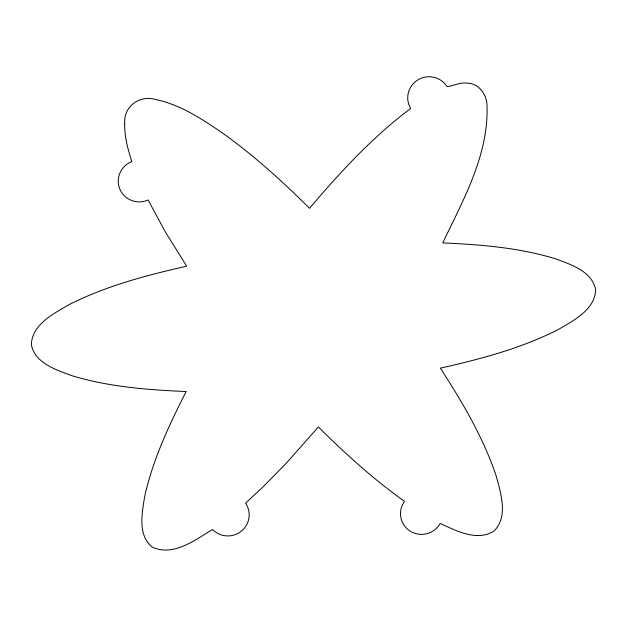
<?xml version="1.0" encoding="UTF-8"?>
<svg xmlns="http://www.w3.org/2000/svg" width="627" height="627" viewBox="0 0 627 627"><rect width="100%" height="100%" fill="white"/><g stroke="black" fill="none" stroke-linecap="round" stroke-linejoin="round"><path stroke-width="0.94" d="M124.71 123.723C124.436 136.67 127.853 149.351 131.85 161.554A21.2 20.863 -17.1 0 0 119.867 189.189A21.2 20.863 -17.1 0 0 148.09 199.982L165.489 232.17L186.65 266.193C146.365 275.277 105.939 285.983 68.923 304.706C53.624 313.751 31.977 324.41 31.35 344.748C35.081 363.339 56.43 369.961 71.987 375.722C108.957 386.914 147.792 389.923 186.195 391.522C168.969 425.184 152.745 459.912 144.578 497.023C142 513.199 137.595 534.792 151.899 546.877C172.864 557.191 195.232 539.972 212.529 529.447A21.2 20.863 -17.1 0 0 246.003 503.896L245.525 503.175L263.356 486.583L286.273 463.204L318.375 426.948C345.281 453.736 373.582 479.294 404.525 501.381A21.2 20.863 -17.1 0 0 410.309 531.226A21.2 20.863 -17.1 0 0 440.193 523.443C456.276 530.787 477.429 541.987 494.28 530.834C508.325 516.295 500.863 493.559 496.365 476.52C483.495 437.74 462.452 402.315 440.35 368.174C480.635 359.091 521.061 348.385 558.077 329.661C573.376 320.616 595.023 309.957 595.65 289.619C591.998 271.232 570.962 264.563 555.585 258.826C519.085 247.649 480.713 244.593 442.764 242.915C463.494 199.3 489.577 153.372 486.913 103.557C485.933 93.251 478.017 83.093 467.084 83.14C460.68 81.823 451.667 86.659 446.926 86.518A21.2 20.863 -17.1 0 0 417.927 79.848A21.2 20.863 -17.1 0 0 410.669 108.432C372.642 136.984 340.124 172.111 309.542 208.336C282.346 181.234 253.747 155.386 222.499 133.002C202.113 119.091 180.78 104.96 156.311 99.646C139.586 94.559 123.417 106.269 124.71 123.723"/></g></svg>
